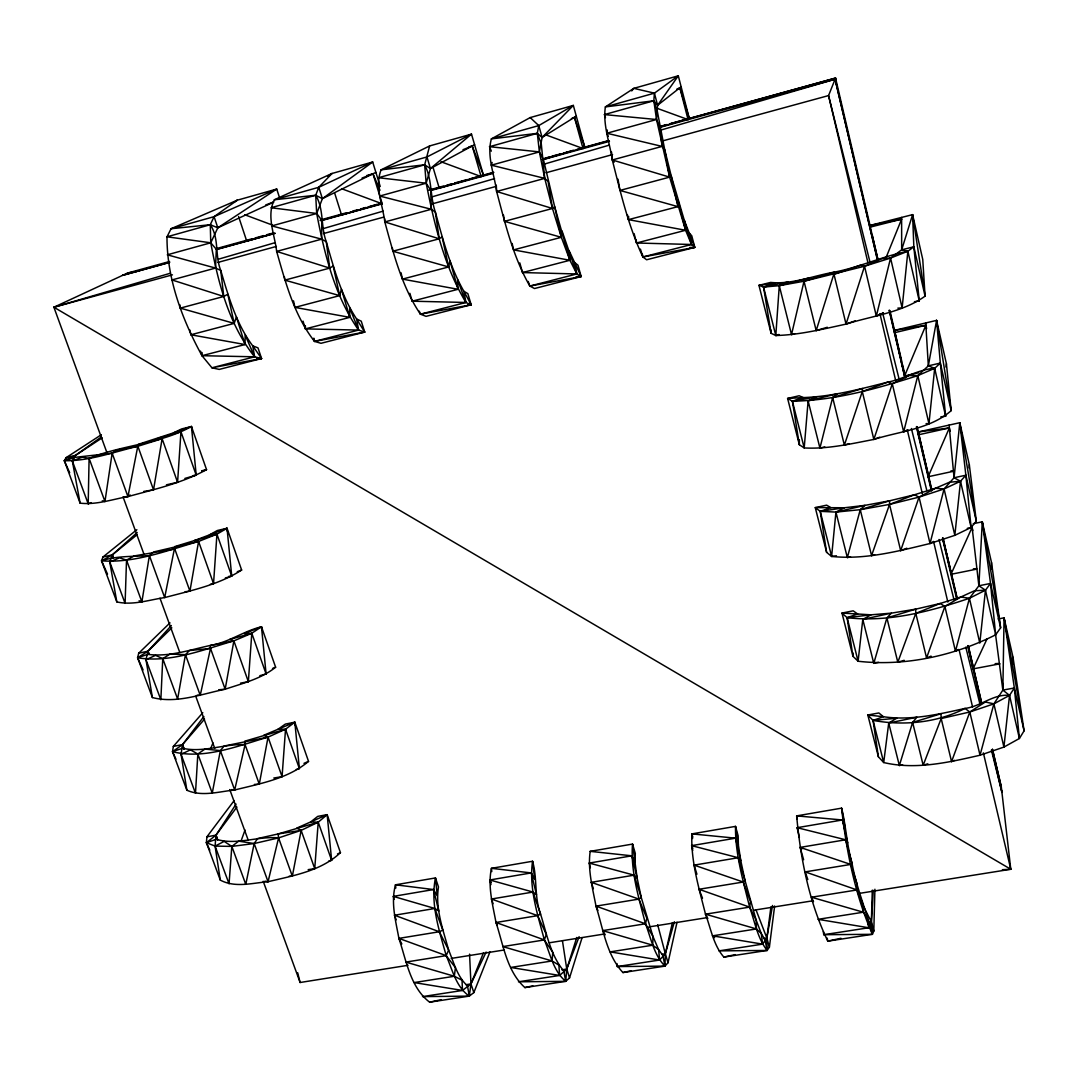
<?xml version="1.0" encoding="UTF-8"?>
<svg xmlns="http://www.w3.org/2000/svg" width="1078" height="1078" viewBox="0 0 1078 1078"><rect width="100%" height="100%" fill="white"/><g stroke="black" fill="none" stroke-linecap="round" stroke-linejoin="round"><path stroke-width="1.5" d="M1012.983 663.994L1013.01 657.27L1004.063 617.829L998.093 618.988M852.954 652.931L852.941 656.3L858.101 661.245C904.792 666.595 953.868 655.869 995.668 634.807L1000.627 627.8L991.504 562.514L982.274 521.819L973.218 523.706M1002.931 683.385L1002.85 690.109L993.889 703.84L980.023 755.233C948.721 762.362 915.626 770.083 883.704 762.537L878.395 756.796L867.817 714.997L878.866 712.962L883.408 716.722C910.789 720.791 938.399 714.35 965.026 708.421C980.791 706.535 993.444 693.68 1009.534 695.377L1014.344 687.993L1004.063 617.829L1002.85 690.109L1009.534 695.377L1019.397 738.484L1003.914 747.081L980.023 755.233L969.809 711.992L965.026 708.421C937.078 722.853 903.782 725.952 873.059 720.414L867.817 714.997L883.408 716.722L873.059 720.414L878.395 756.796M918.645 372.759L904.577 376.006L894.484 330.38L936.58 320.382L946.417 363.758L951.16 410.651C930.354 429.125 899.591 431.227 873.84 439.433C850.892 443.826 827.729 449.243 804.201 447.936L799.35 444.756L787.614 398.429L799.121 395.761L803.366 397.58C832.068 396.61 860.042 389.104 887.76 382.138C903.916 379.052 918.16 369.336 934.68 368.326L940.326 363.07L936.58 320.382L928.333 365.846L917.809 375.616C877.209 388.579 835.275 400.531 792.397 401.205L787.614 398.429L803.366 397.58L792.397 401.205L799.35 444.756L799.324 439.851M91.051 502.658L88.194 503.79L89.097 458.352C122.11 444.864 159.827 444.149 191.453 426.497L206.545 469.644C182.182 483.146 154.599 489.277 127.945 496.594C112.179 499.37 96.292 505.07 80.109 503.156L64.33 460.724L66.081 457.692L101.345 434.73M772.535 905.48L766.849 938.049L762.591 944.139L718.972 950.877L767.132 950.446L765.03 939.8L761.297 933.575L756.19 920.167L745.046 880.632L740.788 860.702L738.376 844.963L738.16 835.854L735.506 826.381L691.874 833.887C690.769 861.214 698.921 887.922 705.497 914.171C710.887 928.63 713.461 945.123 723.85 957.089L767.132 950.446L769.396 947.158L774.637 905.992M823.336 931.661L823.754 934.707L872.385 934.316C866.294 910.533 856.363 887.585 851.984 863.114C846.782 845.098 846.109 826.22 841.608 808.15L796.655 815.884C800.455 858.546 809.16 902.475 827.796 941.148L872.385 934.316L873.8 931.109L874.918 889.242M202.085 352.56L201.99 355.7L211.935 367.787L219.211 369.417L261.577 358.543L257.992 347.857L252.737 345.863C236.149 323.764 228.523 296.517 220.734 270.389C214.738 255.553 219.413 238.157 210.277 224.723L214.077 216.665L237.268 200.198L276.736 189.068L279.566 197.773M797.168 818.997L796.655 815.884L842.403 819.981L844.882 826.961L841.608 808.15C846.311 851.041 855.029 894.74 872.385 934.316L871.374 921.838L872.304 890.145M631.721 90.902L633.824 88.356L654.413 93.153L657.593 105.28L656.515 119.51L669.627 177.129L685.595 230.274L691.51 244.49L694.798 247.401L646.611 259.771L642.892 256.982C628.353 226.218 620.645 192.8 612.304 159.975C609.676 142.471 602.723 124.765 605.364 106.911L633.824 88.356L678.305 75.81L689.273 118.445L688.06 119.604L656.96 108.258M672.416 922.606L665.342 953.787L664.951 966.117L622.922 972.558C606.415 954.69 603.128 928.589 595.999 906.126C592.604 888.124 587.591 869.784 590.178 851.35L632.53 844.074L635.306 853.385L635.023 862.44L637.125 877.991L641.289 897.624L652.958 936.472L658.604 949.583L662.943 955.607L664.951 966.117L617.249 966.562L616.993 963.597M991.275 569.103L991.504 562.514M171.348 625.55L147.982 651.193L145.975 659.682L152.402 697.547C176.496 703.853 201.559 694.016 225.167 689.219C242.496 683.371 261.092 678.924 275.618 667.215L261.482 626.776C243.911 630.94 228.711 642.434 210.358 645.439C189.917 649.859 168.936 657.189 147.821 654.346L137.607 657.755L152.402 697.547M982.274 521.819L990.52 583.454L1000.627 627.8L982.274 521.819L978.878 585.772L969.432 598.29L955.458 651.233L958.329 649.468M628.649 216.489L628.474 219.642L685.595 230.274L684.368 220.518L671.095 175.444L664.708 149.68L657.378 111.586L653.834 100.78L654.413 93.153L678.305 75.81L657.593 105.28L653.834 100.78L605.364 106.911L654.413 93.153M873.8 931.109L871.374 921.838L873.301 890.388M166.443 484.817L177.574 482.284L180.956 431.766L173.423 432.898L138.159 444.379L127.945 496.594L123.404 496.877M210.399 584.263L213.538 583.602L216.947 534.162L227.04 528.26L241.634 570.033C218.551 584.977 190.914 590.582 164.678 597.589C148.966 599.88 132.742 605.634 116.828 601.901L101.548 560.816L102.962 557.003L136.852 529.702M240.556 683.129L248.358 681.673L251.794 633.258L261.482 626.776L261.833 630.037M273.785 778.033L282.072 776.645L285.535 729.213L294.833 722.193L308.537 761.378C287.961 778.761 260.121 783.625 234.681 789.985C219.023 791.562 202.004 796.979 186.885 790.241L172.534 751.662L173.329 746.421L202.812 712.706M308.173 869.636L314.736 868.666L318.226 822.191L327.16 814.658L340.446 852.644C321.096 871.037 293.122 875.673 268.058 881.71C252.387 883.017 234.977 888.056 220.303 880.106L206.397 842.7L206.909 836.824L234.142 800.617M969.055 467.987L969.324 464.726L959.797 422.711L918.24 431.968L927.592 472.056M576.77 937.469L566.759 969.068L565.721 981.33L524.892 987.583C506.822 971.251 503.291 944.651 496.001 922.485C492.727 904.725 487.633 886.412 491.433 868.329L532.559 861.255C537.504 878.274 534.095 896.923 540.577 914.131C546.694 933.467 550.359 955.108 563.807 970.968L565.721 981.33L518.464 981.802L559.603 975.455L566.759 969.068L579.129 936.674M836.434 555.79L831.623 556.437L835.935 512.09L844.384 507.765L864.96 505.366L889.593 500.798L914.427 494.775L935.488 488.253L949.408 482.257L960.511 481.233L965.861 475.209L959.797 422.711L954.057 477.756L944.085 488.954L930.018 543.514C897.947 551.262 864.866 559.927 831.623 556.437L826.61 552.354L815.278 507.617L826.637 505.164L830.976 507.684L844.384 507.765L820.223 511.336L815.278 507.617L830.976 507.684L820.223 511.336L826.61 552.354M872.183 234.977L878.125 260.404L869.946 225.45L912.594 214.643L922.755 259.475L925.072 296.154C902.273 312.593 872.385 315.746 846.028 324.114C822.851 329.1 799.606 334.948 775.796 335.514L771.12 333.318L758.952 285.333L770.635 282.423C792.007 284.673 813.459 275.658 834.466 272.101C859.557 267.29 882.949 256.133 907.878 251.241L913.834 246.795L912.594 214.643L901.68 249.826L890.563 258.073L864.543 266.239L804.026 281.237L779.286 285.67L763.547 287.071L758.952 285.333L774.745 283.487L763.547 287.071L771.12 333.318L771.08 330.043M897.826 308.133L902.124 307.971L907.878 251.241L901.68 249.826L901.612 217.419M926.096 423.6L928.953 423.721L934.68 368.326L928.333 365.846L925.732 322.955M530.187 117.583L538.771 125.587L542.113 137.445L539.391 151.904L544.727 178.382L552.475 208.485L561.355 237.308L569.912 260.27L576.851 273.96L581.163 276.561L534.526 288.527L529.824 286.061C513.115 256.887 505.205 223.712 496.621 191.493C494.344 174.245 486.609 156.256 491.366 138.887L530.187 117.583L573.334 105.415L584.802 147.214L583.023 148.521L545.279 134.669M692.561 838.509L691.874 833.887L735.546 838.172L738.376 844.963L735.506 826.381C735.156 853.87 743.106 880.659 749.628 907.124C754.843 921.69 757.362 938.008 767.132 950.446L766.849 938.049L770.918 906.921M469.563 954.138L470.951 983.931L469.307 996.112L429.623 1002.19C410.233 987.327 406.298 960.296 398.9 938.372C395.707 920.841 390.613 902.502 395.518 884.809L435.472 877.937L438.476 886.924C435.067 908.35 443.031 929.654 448.637 950.055C453.825 962.398 457.139 976.628 467.475 985.885L469.307 996.112L422.495 996.611L462.475 990.453L470.951 983.931L486.124 952.063M945.945 367.072L946.417 363.758M979.35 582.578L978.878 585.772L985.454 590.192L995.668 634.807L990.52 583.454L978.878 585.772L972.1 527.358L967.262 528.355M102.248 500.825L104.957 501.499L112.152 453.178L116.653 450.092L137.876 446.265L162.118 438.719L177.574 482.284M137.189 532.519L112.341 554.833L109.754 561.934L116.828 601.901M139.062 600.796L141.878 601.874L149.397 555.574L153.628 551.963L198.581 541.452L216.947 534.162L231.73 576.164L225.342 577.983M607.359 130.047L606.833 133.241L608.288 136.273M143.738 491.433L153.521 489.83L162.118 438.719L158.129 438.328L180.956 431.766L196.223 475.182L184.877 478.43M185.052 591.755L189.93 591.148L198.581 541.452L194.485 540.55L174.852 546.559L164.678 597.589L149.397 555.574C133.362 556.72 116.774 555.655 101.548 560.816L107.517 574.129M218.686 689.772L225.167 689.219L233.872 640.871L251.794 633.258L266.091 673.939L259.811 675.69M254.435 784.42L259.286 784.178L268.045 737.123L285.535 729.213L299.388 768.614L296.288 769.476M538.771 125.587L491.366 138.887L537.302 133.349L542.113 137.445L573.334 105.415L538.771 125.587L537.302 133.349L539.391 151.904L543.366 159.274L554.658 206.639L569.912 260.27L522.48 272.572L519.812 262.897M289.12 876.239L292.34 876.185L301.139 830.37L318.226 822.191L331.647 860.379L328.601 861.214M197.18 695.121L200.238 695.323L210.506 648.417L210.358 645.439L233.872 640.871L248.358 681.673M419.275 311.165L420.433 314.183L465.939 302.473L463.836 291.222L471.18 304.778L426.053 316.353L420.433 314.183C401.784 286.613 393.578 253.64 384.806 221.947C382.757 204.968 374.484 186.602 381.1 169.812L424.665 164.813L430.432 168.559L471.504 134.13L426.969 156.943L430.432 168.559L426.174 183.206C434.326 224.237 444.163 266.32 465.939 302.473L471.18 304.778L467.852 293.634L463.836 291.222C449.822 266.738 442.775 239.046 435.337 212.043C429.947 196.627 432.332 179.379 424.665 164.813L429.637 145.934L471.504 134.13L483.443 175.135L481.125 176.576L440.983 161.754M590.178 851.35L631.87 855.811L635.023 862.44L632.53 844.074C630.401 871.186 638.823 897.799 645.466 923.779C651.072 938.103 653.767 954.798 664.951 966.117L668.023 962.735L677.011 922.283M231.595 789.608L234.681 789.985L245.083 744.655L244.746 741.192L285.535 729.213L278.003 729.267L263.733 735.29L268.045 737.123L282.072 776.645M794.661 333.789L791.521 334.584L804.026 281.237L809.187 277.949L779.286 285.67L775.796 335.514L779.071 334.867M264.945 881.171L268.058 881.71L278.582 837.889L278.07 833.954L318.226 822.191L310.693 821.921L296.746 828.106L301.139 830.37L314.736 868.666M170.001 622.855L138.698 653.201L137.607 657.755L143.091 669.91M883.488 312.863L876.32 316.137L890.563 258.073L907.878 251.241L919.251 300.937L914.427 301.692M907.838 429.758L903.66 431.887L917.809 375.616L934.68 368.326L945.649 416.243L940.865 416.795M819.927 448.084L832.661 397.526L837.579 393.713L808.123 400.908L804.201 447.936L792.397 401.205L816.814 396.879L808.123 400.908L819.927 448.084L824.805 446.925M850.529 556.895L847.335 557.609L860.257 509.678L864.96 505.366L835.935 512.09L820.223 511.336L831.623 556.437M668.023 962.735L665.342 953.787L674.37 921.771M503.466 214.994L504.45 221.34L552.475 208.485L548.082 181.387L544.727 178.382L491.366 165.177L492.134 162.468M878.53 662.35L873.786 663.361L886.898 617.91L891.385 613.139L915.707 609.151L940.178 603.478L960.848 596.996L974.445 590.771L985.454 590.192L990.52 583.454M313.294 338.465L314.52 341.403L358.583 330.084L356.602 318.98L364.714 332.091L321.001 343.303L314.52 341.403C294.186 315.436 285.576 282.611 276.642 251.417C274.755 234.681 266.145 215.869 274.391 199.74L315.706 195.253L322.389 198.662L372.692 162.01L318.792 187.289L322.389 198.662L316.689 213.484C324.478 253.95 334.665 295.884 358.583 330.084L364.714 332.091L361.251 321.177L356.602 318.98C341.214 295.695 333.897 268.247 326.27 241.688C320.57 226.582 324.141 209.253 315.706 195.253L318.792 187.289L332.051 173.464L372.692 162.01L380.224 186.507M101.359 436.954L75.554 455.334L72.334 460.98L80.109 503.156M899.348 765.528L912.621 722.408L916.906 717.207L888.717 723.042L883.704 762.537L873.059 720.414L896.721 718.244L888.717 723.042L899.348 765.528L902.65 764.868M491.797 871.603L491.433 868.329L531.238 872.924L534.701 879.405L532.559 861.255C528.772 887.922 537.599 914.44 544.363 939.935C550.319 954.07 553.351 971.103 565.721 981.33L569.548 977.881L581.945 938.103M816.181 330.596L834.466 272.101L804.026 281.237L816.181 330.596L827.298 327.254M855.137 320.867L846.028 324.114L864.543 266.239L881.952 258.666L890.563 258.073L902.124 307.971M879.783 437.196L873.84 439.433L892.301 383.795L909.212 375.548L917.809 375.616L928.953 423.721M844.37 445.12L862.292 391.516L862.521 388.525L832.661 397.526L844.37 445.12L849.046 443.705M906.841 548.217L900.669 550.656L919.062 497.12L935.488 488.253L944.085 488.954L960.511 481.233L971.103 527.465L954.838 535.348L930.018 543.514L919.062 497.12L914.427 494.775L889.525 504.423L860.257 509.678L835.935 512.09L847.335 557.609M871.563 555.601L889.525 504.423L889.593 500.798L860.257 509.678L871.563 555.601L874.635 554.671M931.096 656.111L926.568 657.984L944.894 606.456L960.848 596.996L969.432 598.29L985.454 590.192L979.808 643.067L969.432 598.29C930.354 611.374 888.568 622.585 847.092 617.667L841.985 613.072L853.197 610.835L857.643 614.002L870.997 614.824L891.385 613.139L862.791 619.392L858.101 661.245L847.092 617.667L857.643 614.002L841.985 613.072L852.941 656.3L847.092 617.667L870.997 614.824L862.791 619.392L873.786 663.361M241.068 841.015L245.029 830.033M897.812 662.242L915.801 613.369L915.707 609.151L886.898 617.91L897.812 662.242L904.172 660.302M954.529 760.354L951.564 761.634L969.809 711.992L985.332 702.007L993.889 703.84L1009.534 695.377L1003.914 747.081L993.889 703.84L969.809 711.992L941.175 718.541L923.172 765.245L927.848 763.803M200.548 351.145L201.99 355.7L245.016 344.542L245.164 335.069L254.624 356.805L201.99 355.7C182.128 319.411 166.834 278.636 166.996 236.81L171.092 228.725L214.077 216.665L276.736 189.068L217.81 227.795L210.762 242.793C218.174 282.732 228.832 324.532 254.624 356.805L261.577 358.543L252.737 345.863L254.624 356.805L211.935 367.787L261.577 358.543L256.645 358.57M395.815 888.043L395.518 884.809L433.518 889.552L437.277 895.872L435.472 877.937C430.135 904.105 439.298 930.597 446.198 955.634C452.437 969.634 455.94 986.922 469.307 996.112L473.848 992.582L489.951 951.928M681.377 120.615L835.544 78.074L828.564 95.578L867.938 262.762M473.848 992.582L470.951 983.931L483.429 952.898M885.9 257.979L901.612 219.171L869.946 225.45M210.479 749.062L212.986 742.904M904.577 376.006L925.881 325.26L894.484 330.38M954.124 471.126L928.145 476.745L949.354 427.939L918.24 431.968M976.628 569.144L950.971 574.318L972.1 527.358L972.841 530.619M1000.007 663.819L973.084 668.872L987.111 638.728M209.806 850.138L206.397 842.7L216.004 835.14L236.055 804.094M860.648 900.858L871.374 921.838L868.72 927.767L823.754 934.707M220.303 880.106L215.074 846.095L216.004 835.14L236.904 807.031M175.943 759.181L172.534 751.662L182.519 744.588L203.877 716.52M173.329 746.421L182.519 744.588L204.524 719.147M266.091 673.939L261.482 626.776L244.261 633.648L251.794 633.258L229.668 639.483L233.872 640.871C202.947 649.791 170.135 663.186 137.607 657.755L147.982 651.193L171.847 627.841M213.538 583.602L198.581 541.452C167.144 550.454 134.669 563.376 101.548 560.816L112.341 554.833L136.933 534.85M657.593 105.28L681.134 86.792M657.688 924.816L665.342 953.787L659.601 960.026L617.249 966.562M130.142 494.95L127.945 496.594L112.152 453.178L74.921 457.368L64.33 460.724L69.679 472.743M327.995 176.28L332.051 173.464L274.391 199.74L318.792 187.289M153.521 489.83L137.876 446.265C113.689 452.032 89.447 461.128 64.33 460.724L75.554 455.334L102.208 437.843M234.438 201.99L237.268 200.198L171.092 228.725L210.277 224.723L217.81 227.795L273.65 202.165M542.113 137.445L576.285 116.181M930.018 543.514L932.726 541.991M430.432 168.559L474.576 144.695M334.652 193.056L341.564 214.994L343.586 213.916M238.575 216.489L246.727 241.108L249.058 239.949M322.389 198.662L375.872 172.359M429.637 145.934L381.1 169.812L426.969 156.943M106.951 452.72L53.9 307.23L127.433 273.111L169.556 261.496M337.481 853.978L340.446 852.644M327.16 814.658L310.693 821.921L317.754 816.383L327.16 814.658L331.647 860.379M676.836 89.11L679.868 87.79L689.273 118.445L659.318 127.231M303.983 763.332L308.537 761.378M571.38 118.607L574.439 117.327L584.802 147.214L576.784 149.572M272.518 668.481L275.618 667.215M462.988 149.707L472.204 145.988L483.443 175.135L478.713 176.522M362.087 178.059L372.988 173.787L379.982 190.254M237.281 571.717L241.634 570.033M265.7 204.968L273.542 201.977M202.085 471.275L206.545 469.644L201.653 470.83M778.963 334.476L775.796 335.514L763.547 287.071L788.234 281.937L779.286 285.67L791.521 334.584M246.727 241.108L273.677 233.198M341.564 214.994L381.841 203.176M475.546 177.452L439.231 188.111L433.033 167.346M543.069 159.477L573.563 150.516M1001.314 786.98L992.461 749.291L1001.314 786.98L1010.773 869.259L53.9 307.23L170.108 273.313M218.524 259.178L275.025 242.685M323.44 228.549L383.162 211.126M431.577 196.991L494.532 178.625M544.565 164.018L609.124 145.18M660.774 130.101L835.086 79.22L877.802 261.078M366.709 175.539L372.988 173.787L382.232 203.809L322.187 220.411M468.97 146.891L472.204 145.988L481.125 176.576M491.298 151.136L489.533 146.689L537.302 133.349L541.277 143.832L544.727 178.382L496.621 191.493L496.284 185.133M605.472 117.637L604.408 114.591L653.834 100.78L656.515 119.51L659.884 127.191L662.081 146.406L664.708 149.68L669.627 177.129L619.931 190.429L618.004 179.191M491.366 165.177L539.391 151.904L489.533 146.689M216.53 249.368L274.863 233.225M320.233 220.667L381.814 203.621M430.432 190.173L493.63 172.682M542.247 159.234L608.679 140.854M658.914 126.948L667.026 124.711M670.26 123.808L835.544 78.074L870.391 227.054M216.543 248.56L252.198 238.737M254.934 238.063L263.544 235.61M266.778 234.721L271.643 233.387M320.26 219.993L346.186 212.851M352.668 211.072L357.546 209.806M360.78 208.916L365.631 207.502M368.878 206.68L376.977 204.375M428.828 190.092L443.408 186.076M446.575 185.281L451.507 183.839M454.754 182.95L467.421 179.541M470.628 178.665L493.643 172.237M545.05 158.17L549.82 156.849M551.976 156.175L560.951 153.79M564.131 152.914L573.038 150.368M579.519 148.589L608.693 140.558M662.161 125.83L667.147 124.536M670.3 123.66L678.372 121.356M216.678 249.463L275.119 233.374M430.93 190.483L492.606 173.504M542.935 159.652L609.474 141.326M659.453 127.487L835.086 79.22L877.627 260.768M53.9 307.23L172.453 274.836M217.931 262.412L276.386 246.431M323.494 233.562L383.579 217.15M432.305 203.836L495.637 186.534M545.98 172.776L612.573 154.585M662.916 140.827L828.564 95.578L869.973 262.035M384.752 218.794L384.806 221.947L431.308 209.28L435.337 212.043L439.245 238.79L392.81 251.228L392.338 247.9M179.918 304.872L180.282 308.119L223.766 296.477L227.808 294.2L234.169 323.387L190.86 334.773L189.809 329.949M284.403 276.857L284.808 280.132L329.733 268.112L333.196 265.97L339.664 295.628L294.941 307.392L293.512 300.843M401.07 272.801L402.444 279.108L448.664 266.953L449.917 260.58L458.056 289.295L412.16 301.193L409.869 293.283M512.158 243.466L513.559 249.88L561.355 237.308L562.042 230.975L576.851 273.96L529.824 286.061L528.22 281.425M869.771 227.229L901.612 219.171M66.081 457.692L75.554 455.334M901.68 249.826L913.834 246.795L925.072 296.154L912.594 214.643M894.457 332.725L925.881 325.26L926.608 328.494M102.962 557.003L112.341 554.833L113.5 557.973M928.333 365.846L940.326 363.07L951.16 410.651L936.58 320.382M918.335 434.825L949.354 427.939L950.109 431.173M723.85 957.089L735.236 954.609M840.934 938.278L827.796 941.148L827.176 938.089M429.623 1002.19L441.091 999.697M524.892 987.583L532.869 985.858M622.922 972.558L630.98 970.806M138.698 653.201L147.982 651.193L149.114 654.238M949.098 425.096L954.057 477.756L965.861 475.209L976.331 521.132L971.103 527.465L965.861 475.209M127.433 273.111L138.981 270.928M529.824 286.061L581.163 276.561L577.97 265.188L574.641 262.547L569.063 250.581L569.912 260.27L513.559 249.88M420.433 314.183L471.18 304.778L467.839 304.804M364.714 332.091L314.52 341.403L313.967 338.263M206.909 836.824L216.004 835.14L217.729 839.789M1014.344 687.993L1019.397 738.484L1024.1 730.83L1014.344 687.993L1002.85 690.109L995.439 633.621M393.322 896.384L433.518 889.552L438.786 911.072L434.879 908.485L393.322 896.384L394.076 899.443M589.248 863.06L631.87 855.811L637.125 877.991L634.093 875.161L589.248 863.06L590.367 867.777M396.219 919.844L394.494 915.235L434.879 908.485L442.788 930.139L439.339 931.756L398.9 938.372L401.838 943.951M493.104 903.714L491.447 899.012L533.017 892.058L536.494 894.78L531.238 872.924L489.857 879.971L490.975 884.62M593.385 888.69L591.283 882.316L634.093 875.161L641.289 897.624L638.89 899.106L595.999 906.126L597.899 910.492M696.914 874.204L694.124 865.122L738.255 857.738L740.788 860.702L735.546 838.172L691.618 845.637L692.75 850.434M497.376 925.328L496.001 922.485L537.639 915.667L540.577 914.131L533.017 892.058L489.857 879.971L491.285 882.532M702.506 898.19L699.016 889.269L743.214 882.033L745.046 880.632L738.255 857.738L691.618 845.637L692.804 848.332M807.813 879.5L805.185 871.886L850.758 864.435L851.984 863.114L845.624 839.775L797.127 827.688L799.377 837.444M605.257 934.801L602.629 930.624L645.466 923.779L646.867 918.213L638.89 899.106L591.283 882.316M707.815 918.469L705.497 914.171L749.628 907.124L750.463 901.558L743.214 882.033L694.124 865.122M811.491 897.219L856.997 889.956L862.562 903.377L863.316 912.217L867.103 917.095L868.72 927.767L818.04 919.318L863.316 912.217L811.491 897.219L813.499 901.653M263.221 881.292L300.115 982.503L408.05 965.295M451.224 958.423L504.356 949.961M549.187 942.805L603.976 934.074M648.808 926.932L706.925 917.674M753.414 910.263L813.189 900.736M858.021 893.595L1010.773 869.259L983.365 752.875M712.518 935.839L756.446 928.953L761.297 933.575L762.591 944.139L712.518 935.839L714.633 937.644M466.019 984.699L470.951 983.931M561.894 969.823L566.759 969.068L569.548 977.881M662.135 954.286L665.342 953.787M763.534 938.561L766.849 938.049L769.396 947.158M868.1 922.337L871.374 921.838M193.205 475.573L196.223 475.182L191.453 426.497L181.63 428.936L173.423 432.898L191.453 426.497L191.844 429.745M950.836 471.019L954.111 470.641M973.353 568.847L976.587 568.578M228.711 576.407L231.73 576.164L227.04 528.26L217.325 530.511L209.415 534.904L194.485 540.55L216.947 534.162L209.415 534.904L227.04 528.26L227.404 531.521M995.156 663.657L998.363 663.482M1002.378 869.69L1010.773 869.259M689.839 247.482L694.798 247.401L691.766 235.799L689.179 232.888L684.368 220.518L691.51 244.49L642.892 256.982L640.413 249.085M576.164 276.628L581.163 276.561L574.641 262.547L576.851 273.96L522.48 272.572M412.16 301.193L465.939 302.473L457.557 279.674L458.056 289.295L402.444 279.108M796.655 815.884L799.93 816.006M395.518 884.809L398.82 884.971M604.408 114.591L656.515 119.51L606.833 133.241L662.081 146.406L612.304 159.975L611.536 151.985M190.86 334.773L245.016 344.542L236.405 316.945L234.169 323.387L180.282 308.119M294.941 307.392L349.811 317.363L349.649 307.823L358.583 330.084L305.384 328.884L303.026 321.136M619.931 190.429L677.914 206.639L678.022 200.36L685.595 230.274L636.532 242.995L634.107 233.63M504.45 221.34L561.355 237.308L554.658 206.639L552.475 208.485L496.621 191.493M392.81 251.228L448.664 266.953L442.088 236.796L439.245 238.79L384.806 221.947M284.808 280.132L339.664 295.628L341.43 289.214L349.811 317.363L305.384 328.884L305.37 325.718M705.497 914.171L756.446 928.953L756.19 920.167L749.628 907.124L699.016 889.269M602.629 930.624L652.756 945.204L658.604 949.583L659.601 960.026L610.121 951.874L652.756 945.204L652.958 936.472L645.466 923.779L595.999 906.126M805.185 871.886L856.997 889.956L857.239 884.405L850.758 864.435L800.119 847.389L803.622 859.732M491.447 899.012L537.639 915.667L546.303 934.37L544.363 939.935L552.744 952.292L552.098 960.956L558.889 965.12L559.603 975.455L510.702 967.451L552.098 960.956L502.793 946.592L544.363 939.935L496.001 922.485M398.9 938.372L446.198 955.634L455.415 967.653L454.35 976.264L462.031 980.212L462.475 990.453L414.127 982.57L454.35 976.264L405.827 962.088L446.198 955.634L448.637 950.055L439.339 931.756L394.494 915.235M341.578 188.704L382.232 203.809M244.733 214.751L272.397 225.073M954.057 477.756L960.511 481.233L954.838 535.348L944.085 488.954L919.062 497.12L889.525 504.423L900.669 550.656M614.258 162.077L612.304 159.975L669.627 177.129L671.095 175.444L677.914 206.639L628.474 219.642L627.409 214.751M801.614 849.424L800.119 847.389L845.624 839.775L847.631 842.888L842.403 819.981L797.127 827.688L798.178 830.451M756.001 909.805L766.849 938.049M186.885 790.241L181.064 754.344L182.519 744.588L184.217 749.197M88.194 503.79L72.334 460.98L82.427 457.112L89.097 458.352L104.957 501.499M141.878 601.874L126.517 560.115L119.577 557.838L109.754 561.934L125.102 603.37L126.517 560.115L134.198 555.925L174.784 548.998L189.93 591.148M200.238 695.323L185.443 654.656L189.405 650.56L210.506 648.417L225.167 689.219M234.681 789.985L220.357 750.598L224.062 746.043L268.045 737.123C237.847 745.949 204.079 759.774 172.534 751.662L182.559 748.253C203.297 753.01 224.13 743.672 245.083 744.655L259.286 784.178M268.058 881.71L254.165 843.535L257.629 838.549L278.07 833.954L301.139 830.37L278.582 837.889L254.165 843.535L231.824 846.405L215.074 846.095L206.397 842.7L216.247 839.277C236.634 845.516 257.75 835.922 278.582 837.889L292.34 876.185M123.094 496.998L143.859 553.93M160.002 598.209L179.608 651.974M195.751 696.253L214.778 748.442M229.776 789.568L248.223 840.166M112.341 554.833L113.406 557.946M216.004 835.14L217.567 839.762M182.519 744.588L184.109 749.291M147.982 651.193L149.06 654.386M214.077 216.665L217.81 227.795M691.874 833.887L692.777 837.013M574.439 117.327L583.023 148.521M679.868 87.79L688.06 119.604M297.663 972.706L300.115 982.503M942.671 538.542L950.297 569.157M967.896 645.587L973.084 668.872M882.572 312.633L899.214 379.55M911.395 428.505L926.824 490.517M939.005 539.485L954.03 599.867M965.807 647.191L980.01 704.311M991.383 750.019L1001.947 792.451L992.353 751.46M923.172 765.245L912.621 722.408L940.932 713.771L941.175 718.541L951.564 761.634M846.028 324.114L834.035 274.405L860.096 265.323L864.543 266.239L876.32 316.137M873.84 439.433L862.292 391.516L887.76 382.138L892.301 383.795L903.66 431.887M926.568 657.984L915.801 613.369L940.178 603.478L944.894 606.456L955.458 651.233M889.337 310.221L905.116 377.394M916.664 426.551L931.661 490.436M942.832 537.949L957.062 598.573M968.219 646.086L981.694 703.422M879.904 313.577L895.737 380.79M907.312 429.96L922.377 493.886M933.561 541.425L947.845 602.076M959.043 649.603L972.558 706.979M889.916 310.558L901.774 361.305M902.542 364.58L905.601 377.677M917.095 426.794L932.025 490.638M943.129 538.124L945.783 549.753M946.565 552.852L957.291 598.694M968.394 646.18L981.788 703.476M889.175 310.41L904.9 377.623M916.408 426.821L931.365 490.759M942.482 538.313L956.685 598.977M967.721 645.924L981.223 703.907M642.232 253.694L642.892 256.982L694.798 247.401L689.179 232.888L691.51 244.49L636.532 242.995L636.182 239.747M1004.063 617.829L1024.1 730.83L1013.01 657.27M959.797 422.711L976.331 521.132L969.324 464.726M562.487 941.027L566.759 969.068M835.544 78.074L836.488 84.731M295.17 725.467L294.833 722.193L285.333 724.093L278.003 729.267L294.833 722.193L299.388 768.614M940.326 363.07L945.649 416.243M913.834 246.795L919.251 300.937M950.702 570.761L950.971 574.318M927.996 473.673L928.145 476.745M321.783 220.276L321.635 239.168L326.27 241.688L329.733 268.112L276.642 251.417L321.635 239.168L271.777 225.908L316.689 213.484L321.783 220.276M216.341 249.314L215.506 268.072L220.734 270.389L223.766 296.477L171.954 279.943L215.506 268.072L167.292 254.812L210.762 242.793L216.341 249.314M162.751 658.618L160.851 699.797L145.975 659.682L155.555 655.37L162.751 658.618L177.627 699.043L185.443 654.656L170.135 654.05L162.751 658.618M197.84 753.994L195.482 793.233L181.064 754.344L190.388 749.843L197.84 753.994L212.245 793.165L220.357 750.598L204.955 749.075L197.84 753.994M231.824 846.405L229.048 883.785L215.074 846.095L224.157 841.406L231.824 846.405L245.784 884.364L254.165 843.535L238.683 841.163L231.824 846.405M210.277 224.723L166.996 236.81L210.762 242.793L210.277 224.723M315.706 195.253L271.009 207.744L316.689 213.484L315.706 195.253M424.665 164.813L378.459 177.722L426.174 183.206L430.728 190.28L431.308 209.28L379.752 196.048L426.174 183.206L424.665 164.813M169.542 262.372L122.542 275.375L169.61 262.412"/></g></svg>
